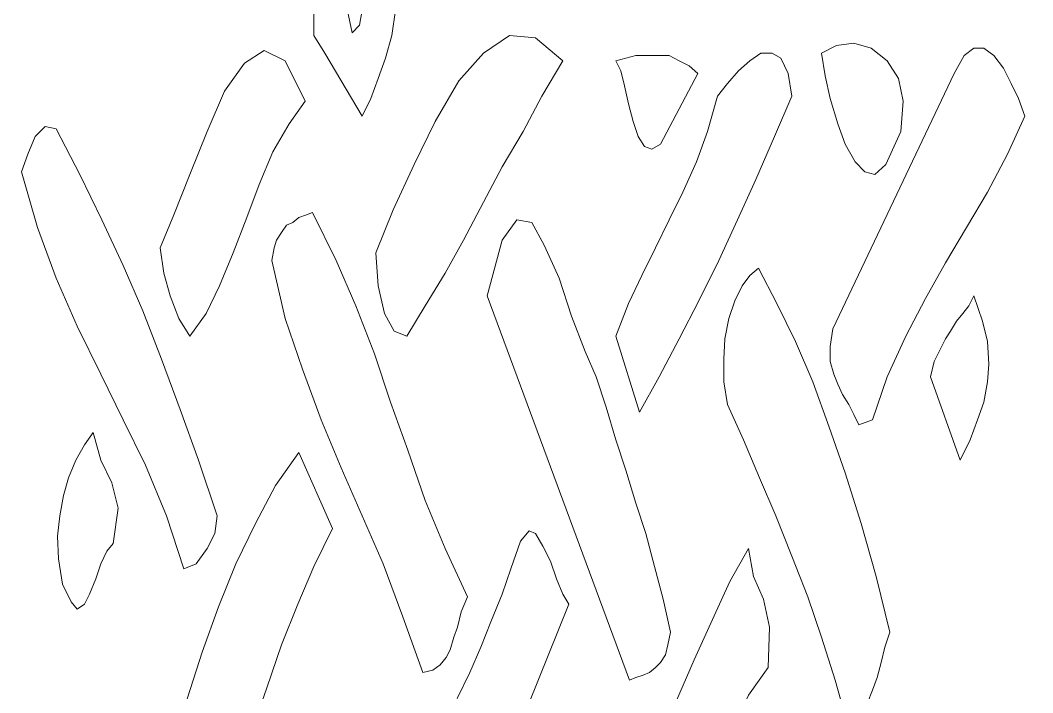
# Model space of a CAD drawing. Header units: millimetres. Extents: x -150 to 150, y -189 to 189.
# Drawn here: x 81.53 to 115.62, y 96.03 to 118.67 of the extents above; entities that cross this region are included whole.
import ezdxf

# ---------------------------------------------------------------- set-up
doc = ezdxf.new("R2010")
doc.units = ezdxf.units.MM
doc.header["$MEASUREMENT"] = 0
doc.layers.add('Camada 1', color=7, linetype='Continuous')

msp = doc.modelspace()

# ---------------------------------------------------------------- linework, layer by layer
at = {"layer": 'Camada 1', "color": 250, "lineweight": 9}
for points, knots in [([(53.6278, 3.4919), (53.6278, 3.4919), (50.9261, 3.4919), (50.9261, 3.4919), (50.9261, 3.4919), (50.9261, 3.4919), (50.9261, 6.4864), (50.9261, 6.4864), (50.9261, 6.4864), (50.9261, 6.4864), (53.6278, 6.4864), (53.6278, 6.4864), (53.6278, 6.4864), (53.6278, 6.4864), (53.6278, 8.1624), (53.6278, 8.1624), (53.6278, 8.1624), (53.6278, 8.1624), (50.9261, 8.1624), (50.9261, 8.1624), (50.9261, 8.1624), (50.9261, 8.1624), (50.9261, 186.8225), (50.9261, 186.8225), (50.9261, 186.8225), (51.0363, 188.156), (51.9595, 188.6226), (52.7767, 188.6917), (52.7767, 188.6917), (68.2669, 188.6917), (115.7098, 188.6935), (144.4746, 188.6935), (144.4746, 188.6935), (144.6859, 188.6597), (146.2137, 188.594), (146.3295, 186.8225), (146.3295, 186.8225), (146.3295, 186.8225), (146.3295, 8.1624), (146.3295, 8.1624), (146.3295, 8.1624), (146.3295, 8.1624), (143.6278, 8.1458), (143.6278, 8.1458), (143.6278, 8.1458), (143.6278, 8.1458), (143.6278, 6.4864), (143.6278, 6.4864), (143.6278, 6.4864), (143.6278, 6.4864), (146.3295, 6.4864), (146.3295, 6.4864), (146.3295, 6.4864), (146.3295, 6.4864), (146.3295, 3.4919), (146.3295, 3.4919), (146.3295, 3.4919), (146.3295, 3.4919), (143.6278, 3.4919), (143.6278, 3.4919), (143.6278, 3.4919), (143.6278, 3.4919), (143.6278, 2.4936), (143.6278, 2.4936), (143.6278, 2.4936), (143.6278, 2.4936), (53.6278, 2.4936), (53.6278, 2.4936), (53.6278, 2.4936), (53.6278, 2.4936), (53.6278, 3.4919), (53.6278, 3.4919)], [0, 0, 0, 0, 0.0526316, 0.0526316, 0.0526316, 0.0526316, 0.1052632, 0.1052632, 0.1052632, 0.1052632, 0.1578947, 0.1578947, 0.1578947, 0.1578947, 0.2105263, 0.2105263, 0.2105263, 0.2105263, 0.2631579, 0.2631579, 0.2631579, 0.2631579, 0.3157895, 0.3157895, 0.3157895, 0.3157895, 0.3684211, 0.3684211, 0.3684211, 0.3684211, 0.4210526, 0.4210526, 0.4210526, 0.4210526, 0.4736842, 0.4736842, 0.4736842, 0.4736842, 0.5263158, 0.5263158, 0.5263158, 0.5263158, 0.5789474, 0.5789474, 0.5789474, 0.5789474, 0.6315789, 0.6315789, 0.6315789, 0.6315789, 0.6842105, 0.6842105, 0.6842105, 0.6842105, 0.7368421, 0.7368421, 0.7368421, 0.7368421, 0.7894737, 0.7894737, 0.7894737, 0.7894737, 0.8421053, 0.8421053, 0.8421053, 0.8421053, 0.8947368, 0.8947368, 0.8947368, 0.8947368, 1, 1, 1, 1]), ([(57.1351, 178.9862), (57.1351, 178.9862), (140.1205, 178.9862), (140.1205, 178.9862), (140.1205, 178.9862), (140.1205, 178.9862), (140.1205, 6.0009), (140.1205, 6.0009), (140.1205, 6.0009), (140.1205, 6.0009), (57.1351, 6.0009), (57.1351, 6.0009), (57.1351, 6.0009), (57.1351, 6.0009), (57.1351, 178.9862), (57.1351, 178.9862)], [0, 0, 0, 0, 0.2, 0.2, 0.2, 0.2, 0.4, 0.4, 0.4, 0.4, 0.6, 0.6, 0.6, 0.6, 1, 1, 1, 1]), ([(92.705, 118.2441), (92.705, 118.2441), (92.1629, 120.7977), (92.1629, 120.7977), (92.1629, 120.7977), (92.1629, 120.7977), (91.704, 120.0316), (91.704, 120.0316), (91.704, 120.0316), (91.704, 120.0316), (91.412, 119.0955), (91.412, 119.0955), (91.412, 119.0955), (91.412, 119.0955), (91.412, 118.1591), (91.412, 118.1591), (91.412, 118.1591), (91.412, 118.1591), (91.7874, 117.5633), (91.7874, 117.5633), (91.7874, 117.5633), (91.7874, 117.5633), (93.0388, 115.4348), (93.0388, 115.4348), (93.0388, 115.4348), (93.0388, 115.4348), (93.3306, 116.0308), (93.3306, 116.0308), (93.3306, 116.0308), (93.3306, 116.0308), (93.5809, 116.7116), (93.5809, 116.7116), (93.5809, 116.7116), (93.5809, 116.7116), (93.8312, 117.3928), (93.8312, 117.3928), (93.8312, 117.3928), (93.8312, 117.3928), (94.0397, 118.1591), (94.0397, 118.1591), (94.0397, 118.1591), (94.0397, 118.1591), (94.1649, 119.0102), (94.1649, 119.0102), (94.1649, 119.0102), (94.1649, 119.0102), (94.2067, 119.8615), (94.2067, 119.8615), (94.2067, 119.8615), (94.2067, 119.8615), (94.2067, 120.7977), (94.2067, 120.7977), (94.2067, 120.7977), (94.2067, 120.7977), (94.0814, 121.7343), (94.0814, 121.7343), (94.0814, 121.7343), (94.0814, 121.7343), (93.8312, 122.3302), (93.8312, 122.3302), (93.8312, 122.3302), (93.8312, 122.3302), (93.4975, 122.926), (93.4975, 122.926), (93.4975, 122.926), (93.4975, 122.926), (93.2057, 123.2668), (93.2057, 123.2668), (93.2057, 123.2668), (93.2057, 123.2668), (93.0388, 123.0965), (93.0388, 123.0965), (93.0388, 123.0965), (93.0388, 123.0965), (92.8718, 122.586), (92.8718, 122.586), (92.8718, 122.586), (92.8718, 122.586), (92.8302, 121.9048), (92.8302, 121.9048), (92.8302, 121.9048), (92.8302, 121.9048), (92.8718, 121.1385), (92.8718, 121.1385), (92.8718, 121.1385), (92.8718, 121.1385), (92.9553, 120.3724), (92.9553, 120.3724), (92.9553, 120.3724), (92.9553, 120.3724), (93.0388, 119.6914), (93.0388, 119.6914), (93.0388, 119.6914), (93.0388, 119.6914), (93.0388, 119.0102), (93.0388, 119.0102), (93.0388, 119.0102), (93.0388, 119.0102), (92.9553, 118.4997), (92.9553, 118.4997), (92.9553, 118.4997), (92.9553, 118.4997), (92.705, 118.2441), (92.705, 118.2441)], [0, 0, 0, 0, 0.037037, 0.037037, 0.037037, 0.037037, 0.0740741, 0.0740741, 0.0740741, 0.0740741, 0.1111111, 0.1111111, 0.1111111, 0.1111111, 0.1481481, 0.1481481, 0.1481481, 0.1481481, 0.1851852, 0.1851852, 0.1851852, 0.1851852, 0.2222222, 0.2222222, 0.2222222, 0.2222222, 0.2592593, 0.2592593, 0.2592593, 0.2592593, 0.2962963, 0.2962963, 0.2962963, 0.2962963, 0.3333333, 0.3333333, 0.3333333, 0.3333333, 0.3703704, 0.3703704, 0.3703704, 0.3703704, 0.4074074, 0.4074074, 0.4074074, 0.4074074, 0.4444444, 0.4444444, 0.4444444, 0.4444444, 0.4814815, 0.4814815, 0.4814815, 0.4814815, 0.5185185, 0.5185185, 0.5185185, 0.5185185, 0.5555556, 0.5555556, 0.5555556, 0.5555556, 0.5925926, 0.5925926, 0.5925926, 0.5925926, 0.6296296, 0.6296296, 0.6296296, 0.6296296, 0.6666667, 0.6666667, 0.6666667, 0.6666667, 0.7037037, 0.7037037, 0.7037037, 0.7037037, 0.7407407, 0.7407407, 0.7407407, 0.7407407, 0.7777778, 0.7777778, 0.7777778, 0.7777778, 0.8148148, 0.8148148, 0.8148148, 0.8148148, 0.8518519, 0.8518519, 0.8518519, 0.8518519, 0.8888889, 0.8888889, 0.8888889, 0.8888889, 0.9259259, 0.9259259, 0.9259259, 0.9259259, 1, 1, 1, 1]), ([(93.4975, 110.8384), (93.4975, 110.8384), (93.5809, 109.7318), (93.5809, 109.7318), (93.5809, 109.7318), (93.5809, 109.7318), (93.7896, 108.7952), (93.7896, 108.7952), (93.7896, 108.7952), (93.7896, 108.7952), (94.1232, 108.1992), (94.1232, 108.1992), (94.1232, 108.1992), (94.1232, 108.1992), (94.5404, 108.0291), (94.5404, 108.0291), (94.5404, 108.0291), (94.5404, 108.0291), (95.166, 109.0507), (95.166, 109.0507), (95.166, 109.0507), (95.166, 109.0507), (95.8334, 110.157), (95.8334, 110.157), (95.8334, 110.157), (95.8334, 110.157), (96.459, 111.2635), (96.459, 111.2635), (96.459, 111.2635), (96.459, 111.2635), (97.1264, 112.5407), (97.1264, 112.5407), (97.1264, 112.5407), (97.1264, 112.5407), (97.752, 113.7328), (97.752, 113.7328), (97.752, 113.7328), (97.752, 113.7328), (98.461, 114.9241), (98.461, 114.9241), (98.461, 114.9241), (98.461, 114.9241), (99.0865, 116.1158), (99.0865, 116.1158), (99.0865, 116.1158), (99.0865, 116.1158), (99.7957, 117.3078), (99.7957, 117.3078), (99.7957, 117.3078), (99.7957, 117.3078), (98.8781, 118.0738), (98.8781, 118.0738), (98.8781, 118.0738), (98.8781, 118.0738), (98.0023, 118.1591), (98.0023, 118.1591), (98.0023, 118.1591), (98.0023, 118.1591), (97.1264, 117.5633), (97.1264, 117.5633), (97.1264, 117.5633), (97.1264, 117.5633), (96.2921, 116.6267), (96.2921, 116.6267), (96.2921, 116.6267), (96.2921, 116.6267), (95.4998, 115.2645), (95.4998, 115.2645), (95.4998, 115.2645), (95.4998, 115.2645), (94.7906, 113.8178), (94.7906, 113.8178), (94.7906, 113.8178), (94.7906, 113.8178), (94.0814, 112.2853), (94.0814, 112.2853), (94.0814, 112.2853), (94.0814, 112.2853), (93.4975, 110.8384), (93.4975, 110.8384)], [0, 0, 0, 0, 0.047619, 0.047619, 0.047619, 0.047619, 0.0952381, 0.0952381, 0.0952381, 0.0952381, 0.1428571, 0.1428571, 0.1428571, 0.1428571, 0.1904762, 0.1904762, 0.1904762, 0.1904762, 0.2380952, 0.2380952, 0.2380952, 0.2380952, 0.2857143, 0.2857143, 0.2857143, 0.2857143, 0.3333333, 0.3333333, 0.3333333, 0.3333333, 0.3809524, 0.3809524, 0.3809524, 0.3809524, 0.4285714, 0.4285714, 0.4285714, 0.4285714, 0.4761905, 0.4761905, 0.4761905, 0.4761905, 0.5238095, 0.5238095, 0.5238095, 0.5238095, 0.5714286, 0.5714286, 0.5714286, 0.5714286, 0.6190476, 0.6190476, 0.6190476, 0.6190476, 0.6666667, 0.6666667, 0.6666667, 0.6666667, 0.7142857, 0.7142857, 0.7142857, 0.7142857, 0.7619048, 0.7619048, 0.7619048, 0.7619048, 0.8095238, 0.8095238, 0.8095238, 0.8095238, 0.8571429, 0.8571429, 0.8571429, 0.8571429, 0.9047619, 0.9047619, 0.9047619, 0.9047619, 1, 1, 1, 1]), ([(86.2399, 111.0083), (86.2399, 111.0083), (86.365, 110.157), (86.365, 110.157), (86.365, 110.157), (86.365, 110.157), (86.5736, 109.3909), (86.5736, 109.3909), (86.5736, 109.3909), (86.5736, 109.3909), (86.8656, 108.6247), (86.8656, 108.6247), (86.8656, 108.6247), (86.8656, 108.6247), (87.2411, 108.0291), (87.2411, 108.0291), (87.2411, 108.0291), (87.2411, 108.0291), (87.7833, 108.7952), (87.7833, 108.7952), (87.7833, 108.7952), (87.7833, 108.7952), (88.2422, 109.7318), (88.2422, 109.7318), (88.2422, 109.7318), (88.2422, 109.7318), (88.7009, 110.8384), (88.7009, 110.8384), (88.7009, 110.8384), (88.7009, 110.8384), (89.1597, 112.0297), (89.1597, 112.0297), (89.1597, 112.0297), (89.1597, 112.0297), (89.5768, 113.1366), (89.5768, 113.1366), (89.5768, 113.1366), (89.5768, 113.1366), (90.0356, 114.2433), (90.0356, 114.2433), (90.0356, 114.2433), (90.0356, 114.2433), (90.5779, 115.1797), (90.5779, 115.1797), (90.5779, 115.1797), (90.5779, 115.1797), (91.1201, 115.9455), (91.1201, 115.9455), (91.1201, 115.9455), (91.1201, 115.9455), (90.4527, 117.3078), (90.4527, 117.3078), (90.4527, 117.3078), (90.4527, 117.3078), (89.7437, 117.6484), (89.7437, 117.6484), (89.7437, 117.6484), (89.7437, 117.6484), (89.0762, 117.2227), (89.0762, 117.2227), (89.0762, 117.2227), (89.0762, 117.2227), (88.4088, 116.2861), (88.4088, 116.2861), (88.4088, 116.2861), (88.4088, 116.2861), (87.825, 114.9241), (87.825, 114.9241), (87.825, 114.9241), (87.825, 114.9241), (87.2411, 113.477), (87.2411, 113.477), (87.2411, 113.477), (87.2411, 113.477), (86.6987, 112.1148), (86.6987, 112.1148), (86.6987, 112.1148), (86.6987, 112.1148), (86.2399, 111.0083), (86.2399, 111.0083)], [0, 0, 0, 0, 0.047619, 0.047619, 0.047619, 0.047619, 0.0952381, 0.0952381, 0.0952381, 0.0952381, 0.1428571, 0.1428571, 0.1428571, 0.1428571, 0.1904762, 0.1904762, 0.1904762, 0.1904762, 0.2380952, 0.2380952, 0.2380952, 0.2380952, 0.2857143, 0.2857143, 0.2857143, 0.2857143, 0.3333333, 0.3333333, 0.3333333, 0.3333333, 0.3809524, 0.3809524, 0.3809524, 0.3809524, 0.4285714, 0.4285714, 0.4285714, 0.4285714, 0.4761905, 0.4761905, 0.4761905, 0.4761905, 0.5238095, 0.5238095, 0.5238095, 0.5238095, 0.5714286, 0.5714286, 0.5714286, 0.5714286, 0.6190476, 0.6190476, 0.6190476, 0.6190476, 0.6666667, 0.6666667, 0.6666667, 0.6666667, 0.7142857, 0.7142857, 0.7142857, 0.7142857, 0.7619048, 0.7619048, 0.7619048, 0.7619048, 0.8095238, 0.8095238, 0.8095238, 0.8095238, 0.8571429, 0.8571429, 0.8571429, 0.8571429, 0.9047619, 0.9047619, 0.9047619, 0.9047619, 1, 1, 1, 1]), ([(108.5132, 117.5633), (108.5132, 117.5633), (108.6382, 116.7968), (108.6382, 116.7968), (108.6382, 116.7968), (108.6382, 116.7968), (108.8051, 116.0308), (108.8051, 116.0308), (108.8051, 116.0308), (108.8051, 116.0308), (109.0553, 115.1797), (109.0553, 115.1797), (109.0553, 115.1797), (109.0553, 115.1797), (109.3055, 114.4987), (109.3055, 114.4987), (109.3055, 114.4987), (109.3055, 114.4987), (109.6392, 113.9025), (109.6392, 113.9025), (109.6392, 113.9025), (109.6392, 113.9025), (109.9728, 113.5623), (109.9728, 113.5623), (109.9728, 113.5623), (109.9728, 113.5623), (110.3066, 113.477), (110.3066, 113.477), (110.3066, 113.477), (110.3066, 113.477), (110.682, 113.8178), (110.682, 113.8178), (110.682, 113.8178), (110.682, 113.8178), (111.1826, 114.9241), (111.1826, 114.9241), (111.1826, 114.9241), (111.1826, 114.9241), (111.2659, 115.9455), (111.2659, 115.9455), (111.2659, 115.9455), (111.2659, 115.9455), (111.0992, 116.7116), (111.0992, 116.7116), (111.0992, 116.7116), (111.0992, 116.7116), (110.7237, 117.3078), (110.7237, 117.3078), (110.7237, 117.3078), (110.7237, 117.3078), (110.1816, 117.7336), (110.1816, 117.7336), (110.1816, 117.7336), (110.1816, 117.7336), (109.5974, 117.9037), (109.5974, 117.9037), (109.5974, 117.9037), (109.5974, 117.9037), (109.0136, 117.8185), (109.0136, 117.8185), (109.0136, 117.8185), (109.0136, 117.8185), (108.5132, 117.5633), (108.5132, 117.5633)], [0, 0, 0, 0, 0.0588235, 0.0588235, 0.0588235, 0.0588235, 0.1176471, 0.1176471, 0.1176471, 0.1176471, 0.1764706, 0.1764706, 0.1764706, 0.1764706, 0.2352941, 0.2352941, 0.2352941, 0.2352941, 0.2941176, 0.2941176, 0.2941176, 0.2941176, 0.3529412, 0.3529412, 0.3529412, 0.3529412, 0.4117647, 0.4117647, 0.4117647, 0.4117647, 0.4705882, 0.4705882, 0.4705882, 0.4705882, 0.5294118, 0.5294118, 0.5294118, 0.5294118, 0.5882353, 0.5882353, 0.5882353, 0.5882353, 0.6470588, 0.6470588, 0.6470588, 0.6470588, 0.7058824, 0.7058824, 0.7058824, 0.7058824, 0.7647059, 0.7647059, 0.7647059, 0.7647059, 0.8235294, 0.8235294, 0.8235294, 0.8235294, 0.8823529, 0.8823529, 0.8823529, 0.8823529, 1, 1, 1, 1]), ([(108.8883, 108.2843), (108.8883, 108.2843), (108.8051, 107.6885), (108.8051, 107.6885), (108.8051, 107.6885), (108.8051, 107.6885), (108.8051, 107.1776), (108.8051, 107.1776), (108.8051, 107.1776), (108.8051, 107.1776), (108.9302, 106.7521), (108.9302, 106.7521), (108.9302, 106.7521), (108.9302, 106.7521), (109.0553, 106.4113), (109.0553, 106.4113), (109.0553, 106.4113), (109.0553, 106.4113), (109.222, 106.0711), (109.222, 106.0711), (109.222, 106.0711), (109.222, 106.0711), (109.4308, 105.7303), (109.4308, 105.7303), (109.4308, 105.7303), (109.4308, 105.7303), (109.5974, 105.3901), (109.5974, 105.3901), (109.5974, 105.3901), (109.5974, 105.3901), (109.7645, 105.0499), (109.7645, 105.0499), (109.7645, 105.0499), (109.7645, 105.0499), (110.2231, 105.2196), (110.2231, 105.2196), (110.2231, 105.2196), (110.2231, 105.2196), (110.7237, 106.6671), (110.7237, 106.6671), (110.7237, 106.6671), (110.7237, 106.6671), (111.3493, 108.0291), (111.3493, 108.0291), (111.3493, 108.0291), (111.3493, 108.0291), (112.0166, 109.3059), (112.0166, 109.3059), (112.0166, 109.3059), (112.0166, 109.3059), (112.684, 110.4976), (112.684, 110.4976), (112.684, 110.4976), (112.684, 110.4976), (113.3932, 111.6895), (113.3932, 111.6895), (113.3932, 111.6895), (113.3932, 111.6895), (114.1023, 112.8813), (114.1023, 112.8813), (114.1023, 112.8813), (114.1023, 112.8813), (114.7697, 114.158), (114.7697, 114.158), (114.7697, 114.158), (114.7697, 114.158), (115.3535, 115.4348), (115.3535, 115.4348), (115.3535, 115.4348), (115.3535, 115.4348), (115.1451, 116.0308), (115.1451, 116.0308), (115.1451, 116.0308), (115.1451, 116.0308), (114.8947, 116.5417), (114.8947, 116.5417), (114.8947, 116.5417), (114.8947, 116.5417), (114.6444, 117.0524), (114.6444, 117.0524), (114.6444, 117.0524), (114.6444, 117.0524), (114.3107, 117.4779), (114.3107, 117.4779), (114.3107, 117.4779), (114.3107, 117.4779), (113.9771, 117.7336), (113.9771, 117.7336), (113.9771, 117.7336), (113.9771, 117.7336), (113.6434, 117.7336), (113.6434, 117.7336), (113.6434, 117.7336), (113.6434, 117.7336), (113.3097, 117.4779), (113.3097, 117.4779), (113.3097, 117.4779), (113.3097, 117.4779), (112.976, 116.8821), (112.976, 116.8821), (112.976, 116.8821), (112.976, 116.8821), (108.8883, 108.2843), (108.8883, 108.2843)], [0, 0, 0, 0, 0.037037, 0.037037, 0.037037, 0.037037, 0.0740741, 0.0740741, 0.0740741, 0.0740741, 0.1111111, 0.1111111, 0.1111111, 0.1111111, 0.1481481, 0.1481481, 0.1481481, 0.1481481, 0.1851852, 0.1851852, 0.1851852, 0.1851852, 0.2222222, 0.2222222, 0.2222222, 0.2222222, 0.2592593, 0.2592593, 0.2592593, 0.2592593, 0.2962963, 0.2962963, 0.2962963, 0.2962963, 0.3333333, 0.3333333, 0.3333333, 0.3333333, 0.3703704, 0.3703704, 0.3703704, 0.3703704, 0.4074074, 0.4074074, 0.4074074, 0.4074074, 0.4444444, 0.4444444, 0.4444444, 0.4444444, 0.4814815, 0.4814815, 0.4814815, 0.4814815, 0.5185185, 0.5185185, 0.5185185, 0.5185185, 0.5555556, 0.5555556, 0.5555556, 0.5555556, 0.5925926, 0.5925926, 0.5925926, 0.5925926, 0.6296296, 0.6296296, 0.6296296, 0.6296296, 0.6666667, 0.6666667, 0.6666667, 0.6666667, 0.7037037, 0.7037037, 0.7037037, 0.7037037, 0.7407407, 0.7407407, 0.7407407, 0.7407407, 0.7777778, 0.7777778, 0.7777778, 0.7777778, 0.8148148, 0.8148148, 0.8148148, 0.8148148, 0.8518519, 0.8518519, 0.8518519, 0.8518519, 0.8888889, 0.8888889, 0.8888889, 0.8888889, 0.9259259, 0.9259259, 0.9259259, 0.9259259, 1, 1, 1, 1]), ([(101.5891, 108.0291), (101.5891, 108.0291), (102.3817, 105.4752), (102.3817, 105.4752), (102.3817, 105.4752), (102.3817, 105.4752), (103.049, 106.6671), (103.049, 106.6671), (103.049, 106.6671), (103.049, 106.6671), (103.7165, 107.9439), (103.7165, 107.9439), (103.7165, 107.9439), (103.7165, 107.9439), (104.3838, 109.2206), (104.3838, 109.2206), (104.3838, 109.2206), (104.3838, 109.2206), (105.0511, 110.5827), (105.0511, 110.5827), (105.0511, 110.5827), (105.0511, 110.5827), (105.6767, 111.9445), (105.6767, 111.9445), (105.6767, 111.9445), (105.6767, 111.9445), (106.3024, 113.3067), (106.3024, 113.3067), (106.3024, 113.3067), (106.3024, 113.3067), (106.928, 114.7538), (106.928, 114.7538), (106.928, 114.7538), (106.928, 114.7538), (107.5121, 116.1158), (107.5121, 116.1158), (107.5121, 116.1158), (107.5121, 116.1158), (107.387, 116.8821), (107.387, 116.8821), (107.387, 116.8821), (107.387, 116.8821), (107.1366, 117.3928), (107.1366, 117.3928), (107.1366, 117.3928), (107.1366, 117.3928), (106.8447, 117.5633), (106.8447, 117.5633), (106.8447, 117.5633), (106.8447, 117.5633), (106.4693, 117.5633), (106.4693, 117.5633), (106.4693, 117.5633), (106.4693, 117.5633), (106.094, 117.3078), (106.094, 117.3078), (106.094, 117.3078), (106.094, 117.3078), (105.7184, 116.9671), (105.7184, 116.9671), (105.7184, 116.9671), (105.7184, 116.9671), (105.343, 116.5417), (105.343, 116.5417), (105.343, 116.5417), (105.343, 116.5417), (105.0094, 116.1158), (105.0094, 116.1158), (105.0094, 116.1158), (105.0094, 116.1158), (104.6758, 114.9241), (104.6758, 114.9241), (104.6758, 114.9241), (104.6758, 114.9241), (104.3003, 113.9025), (104.3003, 113.9025), (104.3003, 113.9025), (104.3003, 113.9025), (103.8415, 112.8813), (103.8415, 112.8813), (103.8415, 112.8813), (103.8415, 112.8813), (103.3827, 111.9445), (103.3827, 111.9445), (103.3827, 111.9445), (103.3827, 111.9445), (102.9238, 111.0083), (102.9238, 111.0083), (102.9238, 111.0083), (102.9238, 111.0083), (102.4651, 110.0719), (102.4651, 110.0719), (102.4651, 110.0719), (102.4651, 110.0719), (102.0062, 109.1354), (102.0062, 109.1354), (102.0062, 109.1354), (102.0062, 109.1354), (101.5891, 108.0291), (101.5891, 108.0291)], [0, 0, 0, 0, 0.0384615, 0.0384615, 0.0384615, 0.0384615, 0.0769231, 0.0769231, 0.0769231, 0.0769231, 0.1153846, 0.1153846, 0.1153846, 0.1153846, 0.1538462, 0.1538462, 0.1538462, 0.1538462, 0.1923077, 0.1923077, 0.1923077, 0.1923077, 0.2307692, 0.2307692, 0.2307692, 0.2307692, 0.2692308, 0.2692308, 0.2692308, 0.2692308, 0.3076923, 0.3076923, 0.3076923, 0.3076923, 0.3461538, 0.3461538, 0.3461538, 0.3461538, 0.3846154, 0.3846154, 0.3846154, 0.3846154, 0.4230769, 0.4230769, 0.4230769, 0.4230769, 0.4615385, 0.4615385, 0.4615385, 0.4615385, 0.5, 0.5, 0.5, 0.5, 0.5384615, 0.5384615, 0.5384615, 0.5384615, 0.5769231, 0.5769231, 0.5769231, 0.5769231, 0.6153846, 0.6153846, 0.6153846, 0.6153846, 0.6538462, 0.6538462, 0.6538462, 0.6538462, 0.6923077, 0.6923077, 0.6923077, 0.6923077, 0.7307692, 0.7307692, 0.7307692, 0.7307692, 0.7692308, 0.7692308, 0.7692308, 0.7692308, 0.8076923, 0.8076923, 0.8076923, 0.8076923, 0.8461538, 0.8461538, 0.8461538, 0.8461538, 0.8846154, 0.8846154, 0.8846154, 0.8846154, 0.9230769, 0.9230769, 0.9230769, 0.9230769, 1, 1, 1, 1]), ([(101.5891, 117.3078), (101.5891, 117.3078), (101.756, 116.9671), (101.756, 116.9671), (101.756, 116.9671), (101.756, 116.9671), (101.8813, 116.4566), (101.8813, 116.4566), (101.8813, 116.4566), (101.8813, 116.4566), (102.0062, 115.8605), (102.0062, 115.8605), (102.0062, 115.8605), (102.0062, 115.8605), (102.1732, 115.2645), (102.1732, 115.2645), (102.1732, 115.2645), (102.1732, 115.2645), (102.3398, 114.7538), (102.3398, 114.7538), (102.3398, 114.7538), (102.3398, 114.7538), (102.5486, 114.4136), (102.5486, 114.4136), (102.5486, 114.4136), (102.5486, 114.4136), (102.7987, 114.3283), (102.7987, 114.3283), (102.7987, 114.3283), (102.7987, 114.3283), (103.0908, 114.4987), (103.0908, 114.4987), (103.0908, 114.4987), (103.0908, 114.4987), (104.3421, 116.8821), (104.3421, 116.8821), (104.3421, 116.8821), (104.3421, 116.8821), (104.0501, 117.1377), (104.0501, 117.1377), (104.0501, 117.1377), (104.0501, 117.1377), (103.7165, 117.3078), (103.7165, 117.3078), (103.7165, 117.3078), (103.7165, 117.3078), (103.3827, 117.4779), (103.3827, 117.4779), (103.3827, 117.4779), (103.3827, 117.4779), (103.0073, 117.4779), (103.0073, 117.4779), (103.0073, 117.4779), (103.0073, 117.4779), (102.6319, 117.4779), (102.6319, 117.4779), (102.6319, 117.4779), (102.6319, 117.4779), (102.2564, 117.4779), (102.2564, 117.4779), (102.2564, 117.4779), (102.2564, 117.4779), (101.9228, 117.3928), (101.9228, 117.3928), (101.9228, 117.3928), (101.9228, 117.3928), (101.5891, 117.3078), (101.5891, 117.3078)], [0, 0, 0, 0, 0.0555556, 0.0555556, 0.0555556, 0.0555556, 0.1111111, 0.1111111, 0.1111111, 0.1111111, 0.1666667, 0.1666667, 0.1666667, 0.1666667, 0.2222222, 0.2222222, 0.2222222, 0.2222222, 0.2777778, 0.2777778, 0.2777778, 0.2777778, 0.3333333, 0.3333333, 0.3333333, 0.3333333, 0.3888889, 0.3888889, 0.3888889, 0.3888889, 0.4444444, 0.4444444, 0.4444444, 0.4444444, 0.5, 0.5, 0.5, 0.5, 0.5555556, 0.5555556, 0.5555556, 0.5555556, 0.6111111, 0.6111111, 0.6111111, 0.6111111, 0.6666667, 0.6666667, 0.6666667, 0.6666667, 0.7222222, 0.7222222, 0.7222222, 0.7222222, 0.7777778, 0.7777778, 0.7777778, 0.7777778, 0.8333333, 0.8333333, 0.8333333, 0.8333333, 0.8888889, 0.8888889, 0.8888889, 0.8888889, 1, 1, 1, 1]), ([(81.5685, 113.5623), (81.5685, 113.5623), (82.1106, 111.6895), (82.1106, 111.6895), (82.1106, 111.6895), (82.1106, 111.6895), (82.7363, 109.9867), (82.7363, 109.9867), (82.7363, 109.9867), (82.7363, 109.9867), (83.4454, 108.3697), (83.4454, 108.3697), (83.4454, 108.3697), (83.4454, 108.3697), (84.2379, 106.7521), (84.2379, 106.7521), (84.2379, 106.7521), (84.2379, 106.7521), (84.9886, 105.2196), (84.9886, 105.2196), (84.9886, 105.2196), (84.9886, 105.2196), (85.7395, 103.6877), (85.7395, 103.6877), (85.7395, 103.6877), (85.7395, 103.6877), (86.4485, 101.9852), (86.4485, 101.9852), (86.4485, 101.9852), (86.4485, 101.9852), (87.0325, 100.1975), (87.0325, 100.1975), (87.0325, 100.1975), (87.0325, 100.1975), (87.4495, 100.3674), (87.4495, 100.3674), (87.4495, 100.3674), (87.4495, 100.3674), (87.825, 100.8786), (87.825, 100.8786), (87.825, 100.8786), (87.825, 100.8786), (88.0752, 101.3891), (88.0752, 101.3891), (88.0752, 101.3891), (88.0752, 101.3891), (88.1587, 101.9852), (88.1587, 101.9852), (88.1587, 101.9852), (88.1587, 101.9852), (87.533, 103.8578), (87.533, 103.8578), (87.533, 103.8578), (87.533, 103.8578), (86.9074, 105.5604), (86.9074, 105.5604), (86.9074, 105.5604), (86.9074, 105.5604), (86.2817, 107.2626), (86.2817, 107.2626), (86.2817, 107.2626), (86.2817, 107.2626), (85.656, 108.8804), (85.656, 108.8804), (85.656, 108.8804), (85.656, 108.8804), (84.9886, 110.4128), (84.9886, 110.4128), (84.9886, 110.4128), (84.9886, 110.4128), (84.2795, 111.9445), (84.2795, 111.9445), (84.2795, 111.9445), (84.2795, 111.9445), (83.5288, 113.477), (83.5288, 113.477), (83.5288, 113.477), (83.5288, 113.477), (82.7363, 115.0092), (82.7363, 115.0092), (82.7363, 115.0092), (82.7363, 115.0092), (82.3608, 115.0946), (82.3608, 115.0946), (82.3608, 115.0946), (82.3608, 115.0946), (82.0271, 114.7538), (82.0271, 114.7538), (82.0271, 114.7538), (82.0271, 114.7538), (81.7769, 114.158), (81.7769, 114.158), (81.7769, 114.158), (81.7769, 114.158), (81.5685, 113.5623), (81.5685, 113.5623)], [0, 0, 0, 0, 0.04, 0.04, 0.04, 0.04, 0.08, 0.08, 0.08, 0.08, 0.12, 0.12, 0.12, 0.12, 0.16, 0.16, 0.16, 0.16, 0.2, 0.2, 0.2, 0.2, 0.24, 0.24, 0.24, 0.24, 0.28, 0.28, 0.28, 0.28, 0.32, 0.32, 0.32, 0.32, 0.36, 0.36, 0.36, 0.36, 0.4, 0.4, 0.4, 0.4, 0.44, 0.44, 0.44, 0.44, 0.48, 0.48, 0.48, 0.48, 0.52, 0.52, 0.52, 0.52, 0.56, 0.56, 0.56, 0.56, 0.6, 0.6, 0.6, 0.6, 0.64, 0.64, 0.64, 0.64, 0.68, 0.68, 0.68, 0.68, 0.72, 0.72, 0.72, 0.72, 0.76, 0.76, 0.76, 0.76, 0.8, 0.8, 0.8, 0.8, 0.84, 0.84, 0.84, 0.84, 0.88, 0.88, 0.88, 0.88, 0.92, 0.92, 0.92, 0.92, 1, 1, 1, 1]), ([(89.9939, 110.5827), (89.9939, 110.5827), (90.4527, 108.6247), (90.4527, 108.6247), (90.4527, 108.6247), (90.4527, 108.6247), (91.0366, 106.9224), (91.0366, 106.9224), (91.0366, 106.9224), (91.0366, 106.9224), (91.6623, 105.2196), (91.6623, 105.2196), (91.6623, 105.2196), (91.6623, 105.2196), (92.3296, 103.6024), (92.3296, 103.6024), (92.3296, 103.6024), (92.3296, 103.6024), (93.0388, 101.9852), (93.0388, 101.9852), (93.0388, 101.9852), (93.0388, 101.9852), (93.7478, 100.3674), (93.7478, 100.3674), (93.7478, 100.3674), (93.7478, 100.3674), (94.4152, 98.5797), (94.4152, 98.5797), (94.4152, 98.5797), (94.4152, 98.5797), (95.0826, 96.7072), (95.0826, 96.7072), (95.0826, 96.7072), (95.0826, 96.7072), (95.4163, 96.7923), (95.4163, 96.7923), (95.4163, 96.7923), (95.4163, 96.7923), (95.6664, 96.9626), (95.6664, 96.9626), (95.6664, 96.9626), (95.6664, 96.9626), (95.8751, 97.2179), (95.8751, 97.2179), (95.8751, 97.2179), (95.8751, 97.2179), (96.0001, 97.4733), (96.0001, 97.4733), (96.0001, 97.4733), (96.0001, 97.4733), (96.1253, 97.8989), (96.1253, 97.8989), (96.1253, 97.8989), (96.1253, 97.8989), (96.2503, 98.2398), (96.2503, 98.2398), (96.2503, 98.2398), (96.2503, 98.2398), (96.3756, 98.7503), (96.3756, 98.7503), (96.3756, 98.7503), (96.3756, 98.7503), (96.584, 99.261), (96.584, 99.261), (96.584, 99.261), (96.584, 99.261), (95.8334, 100.8786), (95.8334, 100.8786), (95.8334, 100.8786), (95.8334, 100.8786), (95.166, 102.4957), (95.166, 102.4957), (95.166, 102.4957), (95.166, 102.4957), (94.5819, 104.1986), (94.5819, 104.1986), (94.5819, 104.1986), (94.5819, 104.1986), (93.9981, 105.8158), (93.9981, 105.8158), (93.9981, 105.8158), (93.9981, 105.8158), (93.4558, 107.4329), (93.4558, 107.4329), (93.4558, 107.4329), (93.4558, 107.4329), (92.8302, 109.0507), (92.8302, 109.0507), (92.8302, 109.0507), (92.8302, 109.0507), (92.1629, 110.5827), (92.1629, 110.5827), (92.1629, 110.5827), (92.1629, 110.5827), (91.3702, 112.2003), (91.3702, 112.2003), (91.3702, 112.2003), (91.3702, 112.2003), (91.1619, 112.1148), (91.1619, 112.1148), (91.1619, 112.1148), (91.1619, 112.1148), (90.9115, 112.0297), (90.9115, 112.0297), (90.9115, 112.0297), (90.9115, 112.0297), (90.7029, 111.8594), (90.7029, 111.8594), (90.7029, 111.8594), (90.7029, 111.8594), (90.4944, 111.7748), (90.4944, 111.7748), (90.4944, 111.7748), (90.4944, 111.7748), (90.3276, 111.5192), (90.3276, 111.5192), (90.3276, 111.5192), (90.3276, 111.5192), (90.1607, 111.2635), (90.1607, 111.2635), (90.1607, 111.2635), (90.1607, 111.2635), (90.0774, 111.0083), (90.0774, 111.0083), (90.0774, 111.0083), (90.0774, 111.0083), (89.9939, 110.5827), (89.9939, 110.5827)], [0, 0, 0, 0, 0.030303, 0.030303, 0.030303, 0.030303, 0.0606061, 0.0606061, 0.0606061, 0.0606061, 0.0909091, 0.0909091, 0.0909091, 0.0909091, 0.1212121, 0.1212121, 0.1212121, 0.1212121, 0.1515152, 0.1515152, 0.1515152, 0.1515152, 0.1818182, 0.1818182, 0.1818182, 0.1818182, 0.2121212, 0.2121212, 0.2121212, 0.2121212, 0.2424242, 0.2424242, 0.2424242, 0.2424242, 0.2727273, 0.2727273, 0.2727273, 0.2727273, 0.3030303, 0.3030303, 0.3030303, 0.3030303, 0.3333333, 0.3333333, 0.3333333, 0.3333333, 0.3636364, 0.3636364, 0.3636364, 0.3636364, 0.3939394, 0.3939394, 0.3939394, 0.3939394, 0.4242424, 0.4242424, 0.4242424, 0.4242424, 0.4545455, 0.4545455, 0.4545455, 0.4545455, 0.4848485, 0.4848485, 0.4848485, 0.4848485, 0.5151515, 0.5151515, 0.5151515, 0.5151515, 0.5454545, 0.5454545, 0.5454545, 0.5454545, 0.5757576, 0.5757576, 0.5757576, 0.5757576, 0.6060606, 0.6060606, 0.6060606, 0.6060606, 0.6363636, 0.6363636, 0.6363636, 0.6363636, 0.6666667, 0.6666667, 0.6666667, 0.6666667, 0.6969697, 0.6969697, 0.6969697, 0.6969697, 0.7272727, 0.7272727, 0.7272727, 0.7272727, 0.7575758, 0.7575758, 0.7575758, 0.7575758, 0.7878788, 0.7878788, 0.7878788, 0.7878788, 0.8181818, 0.8181818, 0.8181818, 0.8181818, 0.8484848, 0.8484848, 0.8484848, 0.8484848, 0.8787879, 0.8787879, 0.8787879, 0.8787879, 0.9090909, 0.9090909, 0.9090909, 0.9090909, 0.9393939, 0.9393939, 0.9393939, 0.9393939, 1, 1, 1, 1]), ([(97.2515, 109.3909), (97.2515, 109.3909), (102.048, 96.4519), (102.048, 96.4519), (102.048, 96.4519), (102.048, 96.4519), (102.2564, 96.5367), (102.2564, 96.5367), (102.2564, 96.5367), (102.2564, 96.5367), (102.5069, 96.622), (102.5069, 96.622), (102.5069, 96.622), (102.5069, 96.622), (102.7154, 96.7072), (102.7154, 96.7072), (102.7154, 96.7072), (102.7154, 96.7072), (102.9238, 96.8775), (102.9238, 96.8775), (102.9238, 96.8775), (102.9238, 96.8775), (103.0908, 97.0476), (103.0908, 97.0476), (103.0908, 97.0476), (103.0908, 97.0476), (103.2576, 97.3032), (103.2576, 97.3032), (103.2576, 97.3032), (103.2576, 97.3032), (103.3409, 97.6434), (103.3409, 97.6434), (103.3409, 97.6434), (103.3409, 97.6434), (103.4244, 98.0692), (103.4244, 98.0692), (103.4244, 98.0692), (103.4244, 98.0692), (103.1742, 99.1759), (103.1742, 99.1759), (103.1742, 99.1759), (103.1742, 99.1759), (102.8822, 100.2828), (102.8822, 100.2828), (102.8822, 100.2828), (102.8822, 100.2828), (102.5901, 101.3891), (102.5901, 101.3891), (102.5901, 101.3891), (102.5901, 101.3891), (102.2564, 102.4103), (102.2564, 102.4103), (102.2564, 102.4103), (102.2564, 102.4103), (101.9228, 103.5174), (101.9228, 103.5174), (101.9228, 103.5174), (101.9228, 103.5174), (101.5891, 104.5388), (101.5891, 104.5388), (101.5891, 104.5388), (101.5891, 104.5388), (101.2554, 105.6455), (101.2554, 105.6455), (101.2554, 105.6455), (101.2554, 105.6455), (100.9217, 106.6671), (100.9217, 106.6671), (100.9217, 106.6671), (100.9217, 106.6671), (100.5465, 107.5184), (100.5465, 107.5184), (100.5465, 107.5184), (100.5465, 107.5184), (100.0876, 108.7099), (100.0876, 108.7099), (100.0876, 108.7099), (100.0876, 108.7099), (99.6705, 109.9867), (99.6705, 109.9867), (99.6705, 109.9867), (99.6705, 109.9867), (99.17, 111.0936), (99.17, 111.0936), (99.17, 111.0936), (99.17, 111.0936), (98.7528, 111.8594), (98.7528, 111.8594), (98.7528, 111.8594), (98.7528, 111.8594), (98.2525, 111.9445), (98.2525, 111.9445), (98.2525, 111.9445), (98.2525, 111.9445), (97.752, 111.2635), (97.752, 111.2635), (97.752, 111.2635), (97.752, 111.2635), (97.2515, 109.3909), (97.2515, 109.3909)], [0, 0, 0, 0, 0.0384615, 0.0384615, 0.0384615, 0.0384615, 0.0769231, 0.0769231, 0.0769231, 0.0769231, 0.1153846, 0.1153846, 0.1153846, 0.1153846, 0.1538462, 0.1538462, 0.1538462, 0.1538462, 0.1923077, 0.1923077, 0.1923077, 0.1923077, 0.2307692, 0.2307692, 0.2307692, 0.2307692, 0.2692308, 0.2692308, 0.2692308, 0.2692308, 0.3076923, 0.3076923, 0.3076923, 0.3076923, 0.3461538, 0.3461538, 0.3461538, 0.3461538, 0.3846154, 0.3846154, 0.3846154, 0.3846154, 0.4230769, 0.4230769, 0.4230769, 0.4230769, 0.4615385, 0.4615385, 0.4615385, 0.4615385, 0.5, 0.5, 0.5, 0.5, 0.5384615, 0.5384615, 0.5384615, 0.5384615, 0.5769231, 0.5769231, 0.5769231, 0.5769231, 0.6153846, 0.6153846, 0.6153846, 0.6153846, 0.6538462, 0.6538462, 0.6538462, 0.6538462, 0.6923077, 0.6923077, 0.6923077, 0.6923077, 0.7307692, 0.7307692, 0.7307692, 0.7307692, 0.7692308, 0.7692308, 0.7692308, 0.7692308, 0.8076923, 0.8076923, 0.8076923, 0.8076923, 0.8461538, 0.8461538, 0.8461538, 0.8461538, 0.8846154, 0.8846154, 0.8846154, 0.8846154, 0.9230769, 0.9230769, 0.9230769, 0.9230769, 1, 1, 1, 1]), ([(105.343, 105.7303), (105.343, 105.7303), (105.8853, 104.5388), (105.8853, 104.5388), (105.8853, 104.5388), (105.8853, 104.5388), (106.4276, 103.2616), (106.4276, 103.2616), (106.4276, 103.2616), (106.4276, 103.2616), (106.9698, 101.9852), (106.9698, 101.9852), (106.9698, 101.9852), (106.9698, 101.9852), (107.5121, 100.6228), (107.5121, 100.6228), (107.5121, 100.6228), (107.5121, 100.6228), (108.0543, 99.261), (108.0543, 99.261), (108.0543, 99.261), (108.0543, 99.261), (108.5132, 97.8989), (108.5132, 97.8989), (108.5132, 97.8989), (108.5132, 97.8989), (108.9718, 96.4519), (108.9718, 96.4519), (108.9718, 96.4519), (108.9718, 96.4519), (109.3473, 95.0896), (109.3473, 95.0896), (109.3473, 95.0896), (109.3473, 95.0896), (109.6392, 95.1749), (109.6392, 95.1749), (109.6392, 95.1749), (109.6392, 95.1749), (109.8895, 95.3454), (109.8895, 95.3454), (109.8895, 95.3454), (109.8895, 95.3454), (110.0563, 95.6854), (110.0563, 95.6854), (110.0563, 95.6854), (110.0563, 95.6854), (110.2231, 96.1115), (110.2231, 96.1115), (110.2231, 96.1115), (110.2231, 96.1115), (110.39, 96.5367), (110.39, 96.5367), (110.39, 96.5367), (110.39, 96.5367), (110.5153, 97.0476), (110.5153, 97.0476), (110.5153, 97.0476), (110.5153, 97.0476), (110.6403, 97.5585), (110.6403, 97.5585), (110.6403, 97.5585), (110.6403, 97.5585), (110.8071, 98.0692), (110.8071, 98.0692), (110.8071, 98.0692), (110.8071, 98.0692), (110.3484, 99.942), (110.3484, 99.942), (110.3484, 99.942), (110.3484, 99.942), (109.8478, 101.7295), (109.8478, 101.7295), (109.8478, 101.7295), (109.8478, 101.7295), (109.3055, 103.4321), (109.3055, 103.4321), (109.3055, 103.4321), (109.3055, 103.4321), (108.7633, 104.9647), (108.7633, 104.9647), (108.7633, 104.9647), (108.7633, 104.9647), (108.221, 106.4966), (108.221, 106.4966), (108.221, 106.4966), (108.221, 106.4966), (107.6372, 107.8586), (107.6372, 107.8586), (107.6372, 107.8586), (107.6372, 107.8586), (107.0115, 109.1354), (107.0115, 109.1354), (107.0115, 109.1354), (107.0115, 109.1354), (106.3858, 110.3273), (106.3858, 110.3273), (106.3858, 110.3273), (106.3858, 110.3273), (106.094, 110.0719), (106.094, 110.0719), (106.094, 110.0719), (106.094, 110.0719), (105.8437, 109.7318), (105.8437, 109.7318), (105.8437, 109.7318), (105.8437, 109.7318), (105.5933, 109.2206), (105.5933, 109.2206), (105.5933, 109.2206), (105.5933, 109.2206), (105.3847, 108.6247), (105.3847, 108.6247), (105.3847, 108.6247), (105.3847, 108.6247), (105.2596, 107.9439), (105.2596, 107.9439), (105.2596, 107.9439), (105.2596, 107.9439), (105.2179, 107.2626), (105.2179, 107.2626), (105.2179, 107.2626), (105.2179, 107.2626), (105.2179, 106.4966), (105.2179, 106.4966), (105.2179, 106.4966), (105.2179, 106.4966), (105.343, 105.7303), (105.343, 105.7303)], [0, 0, 0, 0, 0.030303, 0.030303, 0.030303, 0.030303, 0.0606061, 0.0606061, 0.0606061, 0.0606061, 0.0909091, 0.0909091, 0.0909091, 0.0909091, 0.1212121, 0.1212121, 0.1212121, 0.1212121, 0.1515152, 0.1515152, 0.1515152, 0.1515152, 0.1818182, 0.1818182, 0.1818182, 0.1818182, 0.2121212, 0.2121212, 0.2121212, 0.2121212, 0.2424242, 0.2424242, 0.2424242, 0.2424242, 0.2727273, 0.2727273, 0.2727273, 0.2727273, 0.3030303, 0.3030303, 0.3030303, 0.3030303, 0.3333333, 0.3333333, 0.3333333, 0.3333333, 0.3636364, 0.3636364, 0.3636364, 0.3636364, 0.3939394, 0.3939394, 0.3939394, 0.3939394, 0.4242424, 0.4242424, 0.4242424, 0.4242424, 0.4545455, 0.4545455, 0.4545455, 0.4545455, 0.4848485, 0.4848485, 0.4848485, 0.4848485, 0.5151515, 0.5151515, 0.5151515, 0.5151515, 0.5454545, 0.5454545, 0.5454545, 0.5454545, 0.5757576, 0.5757576, 0.5757576, 0.5757576, 0.6060606, 0.6060606, 0.6060606, 0.6060606, 0.6363636, 0.6363636, 0.6363636, 0.6363636, 0.6666667, 0.6666667, 0.6666667, 0.6666667, 0.6969697, 0.6969697, 0.6969697, 0.6969697, 0.7272727, 0.7272727, 0.7272727, 0.7272727, 0.7575758, 0.7575758, 0.7575758, 0.7575758, 0.7878788, 0.7878788, 0.7878788, 0.7878788, 0.8181818, 0.8181818, 0.8181818, 0.8181818, 0.8484848, 0.8484848, 0.8484848, 0.8484848, 0.8787879, 0.8787879, 0.8787879, 0.8787879, 0.9090909, 0.9090909, 0.9090909, 0.9090909, 0.9393939, 0.9393939, 0.9393939, 0.9393939, 1, 1, 1, 1]), ([(112.1837, 106.6671), (112.1837, 106.6671), (113.1845, 103.8578), (113.1845, 103.8578), (113.1845, 103.8578), (113.1845, 103.8578), (113.5182, 104.5388), (113.5182, 104.5388), (113.5182, 104.5388), (113.5182, 104.5388), (113.7686, 105.2196), (113.7686, 105.2196), (113.7686, 105.2196), (113.7686, 105.2196), (113.9771, 105.8158), (113.9771, 105.8158), (113.9771, 105.8158), (113.9771, 105.8158), (114.1023, 106.4966), (114.1023, 106.4966), (114.1023, 106.4966), (114.1023, 106.4966), (114.144, 107.0921), (114.144, 107.0921), (114.144, 107.0921), (114.144, 107.0921), (114.1023, 107.8586), (114.1023, 107.8586), (114.1023, 107.8586), (114.1023, 107.8586), (113.9354, 108.5396), (113.9354, 108.5396), (113.9354, 108.5396), (113.9354, 108.5396), (113.6434, 109.3909), (113.6434, 109.3909), (113.6434, 109.3909), (113.6434, 109.3909), (113.4767, 109.0507), (113.4767, 109.0507), (113.4767, 109.0507), (113.4767, 109.0507), (113.268, 108.7952), (113.268, 108.7952), (113.268, 108.7952), (113.268, 108.7952), (113.0595, 108.5396), (113.0595, 108.5396), (113.0595, 108.5396), (113.0595, 108.5396), (112.8509, 108.1992), (112.8509, 108.1992), (112.8509, 108.1992), (112.8509, 108.1992), (112.684, 107.9439), (112.684, 107.9439), (112.684, 107.9439), (112.684, 107.9439), (112.4756, 107.5184), (112.4756, 107.5184), (112.4756, 107.5184), (112.4756, 107.5184), (112.3087, 107.1776), (112.3087, 107.1776), (112.3087, 107.1776), (112.3087, 107.1776), (112.1837, 106.6671), (112.1837, 106.6671)], [0, 0, 0, 0, 0.0555556, 0.0555556, 0.0555556, 0.0555556, 0.1111111, 0.1111111, 0.1111111, 0.1111111, 0.1666667, 0.1666667, 0.1666667, 0.1666667, 0.2222222, 0.2222222, 0.2222222, 0.2222222, 0.2777778, 0.2777778, 0.2777778, 0.2777778, 0.3333333, 0.3333333, 0.3333333, 0.3333333, 0.3888889, 0.3888889, 0.3888889, 0.3888889, 0.4444444, 0.4444444, 0.4444444, 0.4444444, 0.5, 0.5, 0.5, 0.5, 0.5555556, 0.5555556, 0.5555556, 0.5555556, 0.6111111, 0.6111111, 0.6111111, 0.6111111, 0.6666667, 0.6666667, 0.6666667, 0.6666667, 0.7222222, 0.7222222, 0.7222222, 0.7222222, 0.7777778, 0.7777778, 0.7777778, 0.7777778, 0.8333333, 0.8333333, 0.8333333, 0.8333333, 0.8888889, 0.8888889, 0.8888889, 0.8888889, 1, 1, 1, 1]), ([(82.9449, 99.6864), (82.9449, 99.6864), (83.2369, 99.0907), (83.2369, 99.0907), (83.2369, 99.0907), (83.2369, 99.0907), (83.4454, 98.8355), (83.4454, 98.8355), (83.4454, 98.8355), (83.4454, 98.8355), (83.6956, 99.0054), (83.6956, 99.0054), (83.6956, 99.0054), (83.6956, 99.0054), (83.8625, 99.3462), (83.8625, 99.3462), (83.8625, 99.3462), (83.8625, 99.3462), (84.071, 99.8567), (84.071, 99.8567), (84.071, 99.8567), (84.071, 99.8567), (84.2379, 100.3674), (84.2379, 100.3674), (84.2379, 100.3674), (84.2379, 100.3674), (84.4464, 100.7933), (84.4464, 100.7933), (84.4464, 100.7933), (84.4464, 100.7933), (84.655, 101.0484), (84.655, 101.0484), (84.655, 101.0484), (84.655, 101.0484), (84.8218, 102.2406), (84.8218, 102.2406), (84.8218, 102.2406), (84.8218, 102.2406), (84.6132, 103.0915), (84.6132, 103.0915), (84.6132, 103.0915), (84.6132, 103.0915), (84.2379, 103.8578), (84.2379, 103.8578), (84.2379, 103.8578), (84.2379, 103.8578), (83.9875, 104.7941), (83.9875, 104.7941), (83.9875, 104.7941), (83.9875, 104.7941), (83.6956, 104.3687), (83.6956, 104.3687), (83.6956, 104.3687), (83.6956, 104.3687), (83.4037, 103.8578), (83.4037, 103.8578), (83.4037, 103.8578), (83.4037, 103.8578), (83.1534, 103.2616), (83.1534, 103.2616), (83.1534, 103.2616), (83.1534, 103.2616), (82.9864, 102.666), (82.9864, 102.666), (82.9864, 102.666), (82.9864, 102.666), (82.8614, 101.9852), (82.8614, 101.9852), (82.8614, 101.9852), (82.8614, 101.9852), (82.778, 101.3042), (82.778, 101.3042), (82.778, 101.3042), (82.778, 101.3042), (82.8198, 100.5377), (82.8198, 100.5377), (82.8198, 100.5377), (82.8198, 100.5377), (82.9449, 99.6864), (82.9449, 99.6864)], [0, 0, 0, 0, 0.047619, 0.047619, 0.047619, 0.047619, 0.0952381, 0.0952381, 0.0952381, 0.0952381, 0.1428571, 0.1428571, 0.1428571, 0.1428571, 0.1904762, 0.1904762, 0.1904762, 0.1904762, 0.2380952, 0.2380952, 0.2380952, 0.2380952, 0.2857143, 0.2857143, 0.2857143, 0.2857143, 0.3333333, 0.3333333, 0.3333333, 0.3333333, 0.3809524, 0.3809524, 0.3809524, 0.3809524, 0.4285714, 0.4285714, 0.4285714, 0.4285714, 0.4761905, 0.4761905, 0.4761905, 0.4761905, 0.5238095, 0.5238095, 0.5238095, 0.5238095, 0.5714286, 0.5714286, 0.5714286, 0.5714286, 0.6190476, 0.6190476, 0.6190476, 0.6190476, 0.6666667, 0.6666667, 0.6666667, 0.6666667, 0.7142857, 0.7142857, 0.7142857, 0.7142857, 0.7619048, 0.7619048, 0.7619048, 0.7619048, 0.8095238, 0.8095238, 0.8095238, 0.8095238, 0.8571429, 0.8571429, 0.8571429, 0.8571429, 0.9047619, 0.9047619, 0.9047619, 0.9047619, 1, 1, 1, 1]), ([(86.1148, 92.7068), (86.1148, 92.7068), (86.3233, 92.2809), (86.3233, 92.2809), (86.3233, 92.2809), (86.3233, 92.2809), (86.4903, 91.8553), (86.4903, 91.8553), (86.4903, 91.8553), (86.4903, 91.8553), (86.657, 91.3446), (86.657, 91.3446), (86.657, 91.3446), (86.657, 91.3446), (86.8239, 90.8334), (86.8239, 90.8334), (86.8239, 90.8334), (86.8239, 90.8334), (87.0325, 90.4082), (87.0325, 90.4082), (87.0325, 90.4082), (87.0325, 90.4082), (87.2826, 90.1524), (87.2826, 90.1524), (87.2826, 90.1524), (87.2826, 90.1524), (87.5748, 90.0676), (87.5748, 90.0676), (87.5748, 90.0676), (87.5748, 90.0676), (87.95, 90.2379), (87.95, 90.2379), (87.95, 90.2379), (87.95, 90.2379), (88.4088, 91.77), (88.4088, 91.77), (88.4088, 91.77), (88.4088, 91.77), (88.8678, 93.3021), (88.8678, 93.3021), (88.8678, 93.3021), (88.8678, 93.3021), (89.3266, 94.7492), (89.3266, 94.7492), (89.3266, 94.7492), (89.3266, 94.7492), (89.827, 96.1967), (89.827, 96.1967), (89.827, 96.1967), (89.827, 96.1967), (90.3276, 97.6434), (90.3276, 97.6434), (90.3276, 97.6434), (90.3276, 97.6434), (90.8698, 99.0054), (90.8698, 99.0054), (90.8698, 99.0054), (90.8698, 99.0054), (91.412, 100.2828), (91.412, 100.2828), (91.412, 100.2828), (91.412, 100.2828), (92.0377, 101.5596), (92.0377, 101.5596), (92.0377, 101.5596), (92.0377, 101.5596), (90.9115, 104.1133), (90.9115, 104.1133), (90.9115, 104.1133), (90.9115, 104.1133), (90.119, 103.0067), (90.119, 103.0067), (90.119, 103.0067), (90.119, 103.0067), (89.4517, 101.7295), (89.4517, 101.7295), (89.4517, 101.7295), (89.4517, 101.7295), (88.7844, 100.3674), (88.7844, 100.3674), (88.7844, 100.3674), (88.7844, 100.3674), (88.2004, 98.9206), (88.2004, 98.9206), (88.2004, 98.9206), (88.2004, 98.9206), (87.658, 97.3884), (87.658, 97.3884), (87.658, 97.3884), (87.658, 97.3884), (87.1577, 95.8559), (87.1577, 95.8559), (87.1577, 95.8559), (87.1577, 95.8559), (86.6153, 94.2385), (86.6153, 94.2385), (86.6153, 94.2385), (86.6153, 94.2385), (86.1148, 92.7068), (86.1148, 92.7068)], [0, 0, 0, 0, 0.0384615, 0.0384615, 0.0384615, 0.0384615, 0.0769231, 0.0769231, 0.0769231, 0.0769231, 0.1153846, 0.1153846, 0.1153846, 0.1153846, 0.1538462, 0.1538462, 0.1538462, 0.1538462, 0.1923077, 0.1923077, 0.1923077, 0.1923077, 0.2307692, 0.2307692, 0.2307692, 0.2307692, 0.2692308, 0.2692308, 0.2692308, 0.2692308, 0.3076923, 0.3076923, 0.3076923, 0.3076923, 0.3461538, 0.3461538, 0.3461538, 0.3461538, 0.3846154, 0.3846154, 0.3846154, 0.3846154, 0.4230769, 0.4230769, 0.4230769, 0.4230769, 0.4615385, 0.4615385, 0.4615385, 0.4615385, 0.5, 0.5, 0.5, 0.5, 0.5384615, 0.5384615, 0.5384615, 0.5384615, 0.5769231, 0.5769231, 0.5769231, 0.5769231, 0.6153846, 0.6153846, 0.6153846, 0.6153846, 0.6538462, 0.6538462, 0.6538462, 0.6538462, 0.6923077, 0.6923077, 0.6923077, 0.6923077, 0.7307692, 0.7307692, 0.7307692, 0.7307692, 0.7692308, 0.7692308, 0.7692308, 0.7692308, 0.8076923, 0.8076923, 0.8076923, 0.8076923, 0.8461538, 0.8461538, 0.8461538, 0.8461538, 0.8846154, 0.8846154, 0.8846154, 0.8846154, 0.9230769, 0.9230769, 0.9230769, 0.9230769, 1, 1, 1, 1]), ([(95.0826, 93.4724), (95.0826, 93.4724), (94.5819, 92.2809), (94.5819, 92.2809), (94.5819, 92.2809), (94.5819, 92.2809), (94.4152, 90.8334), (94.4152, 90.8334), (94.4152, 90.8334), (94.4152, 90.8334), (94.5819, 89.3868), (94.5819, 89.3868), (94.5819, 89.3868), (94.5819, 89.3868), (95.0826, 88.1948), (95.0826, 88.1948), (95.0826, 88.1948), (95.0826, 88.1948), (95.5414, 87.9397), (95.5414, 87.9397), (95.5414, 87.9397), (95.5414, 87.9397), (100.0042, 99.0054), (100.0042, 99.0054), (100.0042, 99.0054), (100.0042, 99.0054), (99.7957, 99.3462), (99.7957, 99.3462), (99.7957, 99.3462), (99.7957, 99.3462), (99.587, 99.8567), (99.587, 99.8567), (99.587, 99.8567), (99.587, 99.8567), (99.3785, 100.4527), (99.3785, 100.4527), (99.3785, 100.4527), (99.3785, 100.4527), (99.1284, 100.9636), (99.1284, 100.9636), (99.1284, 100.9636), (99.1284, 100.9636), (98.8781, 101.3891), (98.8781, 101.3891), (98.8781, 101.3891), (98.8781, 101.3891), (98.6694, 101.4741), (98.6694, 101.4741), (98.6694, 101.4741), (98.6694, 101.4741), (98.3775, 101.1337), (98.3775, 101.1337), (98.3775, 101.1337), (98.3775, 101.1337), (98.0439, 100.1975), (98.0439, 100.1975), (98.0439, 100.1975), (98.0439, 100.1975), (97.752, 99.3462), (97.752, 99.3462), (97.752, 99.3462), (97.752, 99.3462), (97.3766, 98.4094), (97.3766, 98.4094), (97.3766, 98.4094), (97.3766, 98.4094), (97.0429, 97.5585), (97.0429, 97.5585), (97.0429, 97.5585), (97.0429, 97.5585), (96.6675, 96.7072), (96.6675, 96.7072), (96.6675, 96.7072), (96.6675, 96.7072), (96.2503, 95.8559), (96.2503, 95.8559), (96.2503, 95.8559), (96.2503, 95.8559), (95.8751, 95.0896), (95.8751, 95.0896), (95.8751, 95.0896), (95.8751, 95.0896), (95.458, 94.2385), (95.458, 94.2385), (95.458, 94.2385), (95.458, 94.2385), (95.0826, 93.4724), (95.0826, 93.4724)], [0, 0, 0, 0, 0.0434783, 0.0434783, 0.0434783, 0.0434783, 0.0869565, 0.0869565, 0.0869565, 0.0869565, 0.1304348, 0.1304348, 0.1304348, 0.1304348, 0.173913, 0.173913, 0.173913, 0.173913, 0.2173913, 0.2173913, 0.2173913, 0.2173913, 0.2608696, 0.2608696, 0.2608696, 0.2608696, 0.3043478, 0.3043478, 0.3043478, 0.3043478, 0.3478261, 0.3478261, 0.3478261, 0.3478261, 0.3913043, 0.3913043, 0.3913043, 0.3913043, 0.4347826, 0.4347826, 0.4347826, 0.4347826, 0.4782609, 0.4782609, 0.4782609, 0.4782609, 0.5217391, 0.5217391, 0.5217391, 0.5217391, 0.5652174, 0.5652174, 0.5652174, 0.5652174, 0.6086957, 0.6086957, 0.6086957, 0.6086957, 0.6521739, 0.6521739, 0.6521739, 0.6521739, 0.6956522, 0.6956522, 0.6956522, 0.6956522, 0.7391304, 0.7391304, 0.7391304, 0.7391304, 0.7826087, 0.7826087, 0.7826087, 0.7826087, 0.826087, 0.826087, 0.826087, 0.826087, 0.8695652, 0.8695652, 0.8695652, 0.8695652, 0.9130435, 0.9130435, 0.9130435, 0.9130435, 1, 1, 1, 1]), ([(101.2554, 89.8124), (101.2554, 89.8124), (101.3806, 88.9609), (101.3806, 88.9609), (101.3806, 88.9609), (101.3806, 88.9609), (101.5891, 88.1096), (101.5891, 88.1096), (101.5891, 88.1096), (101.5891, 88.1096), (101.9228, 87.4286), (101.9228, 87.4286), (101.9228, 87.4286), (101.9228, 87.4286), (102.2982, 86.8324), (102.2982, 86.8324), (102.2982, 86.8324), (102.2982, 86.8324), (102.9238, 87.9397), (102.9238, 87.9397), (102.9238, 87.9397), (102.9238, 87.9397), (103.4662, 89.2163), (103.4662, 89.2163), (103.4662, 89.2163), (103.4662, 89.2163), (103.9666, 90.5787), (103.9666, 90.5787), (103.9666, 90.5787), (103.9666, 90.5787), (104.4672, 92.0256), (104.4672, 92.0256), (104.4672, 92.0256), (104.4672, 92.0256), (104.9676, 93.4724), (104.9676, 93.4724), (104.9676, 93.4724), (104.9676, 93.4724), (105.51, 94.8343), (105.51, 94.8343), (105.51, 94.8343), (105.51, 94.8343), (106.0521, 95.9409), (106.0521, 95.9409), (106.0521, 95.9409), (106.0521, 95.9409), (106.7196, 96.8775), (106.7196, 96.8775), (106.7196, 96.8775), (106.7196, 96.8775), (106.7613, 98.2398), (106.7613, 98.2398), (106.7613, 98.2398), (106.7613, 98.2398), (106.5526, 99.1759), (106.5526, 99.1759), (106.5526, 99.1759), (106.5526, 99.1759), (106.219, 99.942), (106.219, 99.942), (106.219, 99.942), (106.219, 99.942), (106.0521, 100.8786), (106.0521, 100.8786), (106.0521, 100.8786), (106.0521, 100.8786), (105.4266, 99.7717), (105.4266, 99.7717), (105.4266, 99.7717), (105.4266, 99.7717), (104.8425, 98.4947), (104.8425, 98.4947), (104.8425, 98.4947), (104.8425, 98.4947), (104.2168, 97.1329), (104.2168, 97.1329), (104.2168, 97.1329), (104.2168, 97.1329), (103.5912, 95.6854), (103.5912, 95.6854), (103.5912, 95.6854), (103.5912, 95.6854), (103.0073, 94.1535), (103.0073, 94.1535), (103.0073, 94.1535), (103.0073, 94.1535), (102.4234, 92.7068), (102.4234, 92.7068), (102.4234, 92.7068), (102.4234, 92.7068), (101.8395, 91.2595), (101.8395, 91.2595), (101.8395, 91.2595), (101.8395, 91.2595), (101.2554, 89.8124), (101.2554, 89.8124)], [0, 0, 0, 0, 0.04, 0.04, 0.04, 0.04, 0.08, 0.08, 0.08, 0.08, 0.12, 0.12, 0.12, 0.12, 0.16, 0.16, 0.16, 0.16, 0.2, 0.2, 0.2, 0.2, 0.24, 0.24, 0.24, 0.24, 0.28, 0.28, 0.28, 0.28, 0.32, 0.32, 0.32, 0.32, 0.36, 0.36, 0.36, 0.36, 0.4, 0.4, 0.4, 0.4, 0.44, 0.44, 0.44, 0.44, 0.48, 0.48, 0.48, 0.48, 0.52, 0.52, 0.52, 0.52, 0.56, 0.56, 0.56, 0.56, 0.6, 0.6, 0.6, 0.6, 0.64, 0.64, 0.64, 0.64, 0.68, 0.68, 0.68, 0.68, 0.72, 0.72, 0.72, 0.72, 0.76, 0.76, 0.76, 0.76, 0.8, 0.8, 0.8, 0.8, 0.84, 0.84, 0.84, 0.84, 0.88, 0.88, 0.88, 0.88, 0.92, 0.92, 0.92, 0.92, 1, 1, 1, 1])]:
    msp.add_open_spline(points, degree=3, knots=knots, dxfattribs=at)

doc.saveas('drawing.dxf')
